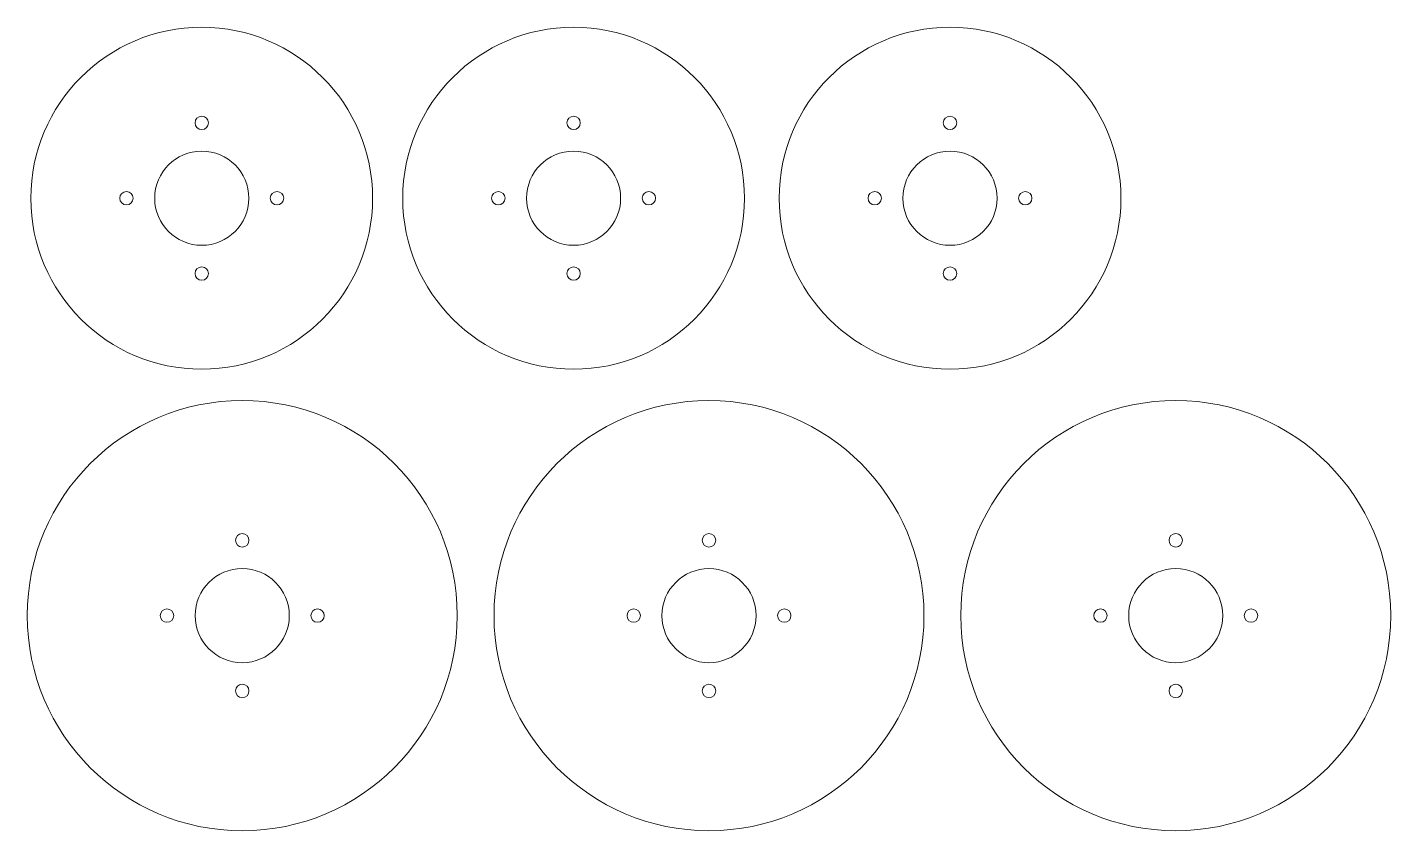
# Model space of a CAD drawing. Header units: inches. Extents: x 0.65 to 9.71, y 2.57 to 7.9.
import ezdxf

# ---------------------------------------------------------------- set-up
doc = ezdxf.new("R2010")
doc.units = ezdxf.units.IN
doc.header["$MEASUREMENT"] = 0

msp = doc.modelspace()

# ---------------------------------------------------------------- linework, layer by layer
at = {"color": 7, "linetype": 'Continuous', "lineweight": 15}
for centre, radius in [((1.8083, 6.7691), 1.135), ((4.2783, 6.7691), 1.135), ((6.7783, 6.7691), 1.135), ((1.8083, 7.2691), 0.0445), ((4.2783, 7.2691), 0.0445), ((6.7783, 7.2691), 0.0445), ((1.8083, 6.7691), 0.3125), ((4.2783, 6.7691), 0.3125), ((6.7783, 6.7691), 0.3125), ((1.3083, 6.7691), 0.0445), ((2.3083, 6.7691), 0.0445), ((3.7783, 6.7691), 0.0445), ((4.7783, 6.7691), 0.0445), ((6.2783, 6.7691), 0.0445), ((7.2783, 6.7691), 0.0445), ((1.8083, 6.2691), 0.0445), ((4.2783, 6.2691), 0.0445), ((6.7783, 6.2691), 0.0445), ((2.0775, 3.9981), 1.428), ((5.1775, 3.9981), 1.428), ((8.2775, 3.9981), 1.428), ((2.0775, 4.4981), 0.0445), ((5.1775, 4.4981), 0.0445), ((8.2775, 4.4981), 0.0445), ((2.0775, 3.9981), 0.3125), ((5.1775, 3.9981), 0.3125), ((8.2775, 3.9981), 0.3125), ((1.5775, 3.9981), 0.0445), ((2.5775, 3.9981), 0.0445), ((4.6775, 3.9981), 0.0445), ((5.6775, 3.9981), 0.0445), ((7.7775, 3.9981), 0.0445), ((8.7775, 3.9981), 0.0445), ((2.0775, 3.4981), 0.0445), ((5.1775, 3.4981), 0.0445), ((8.2775, 3.4981), 0.0445)]:
    msp.add_circle(centre, radius, dxfattribs=at)

doc.saveas('drawing.dxf')
